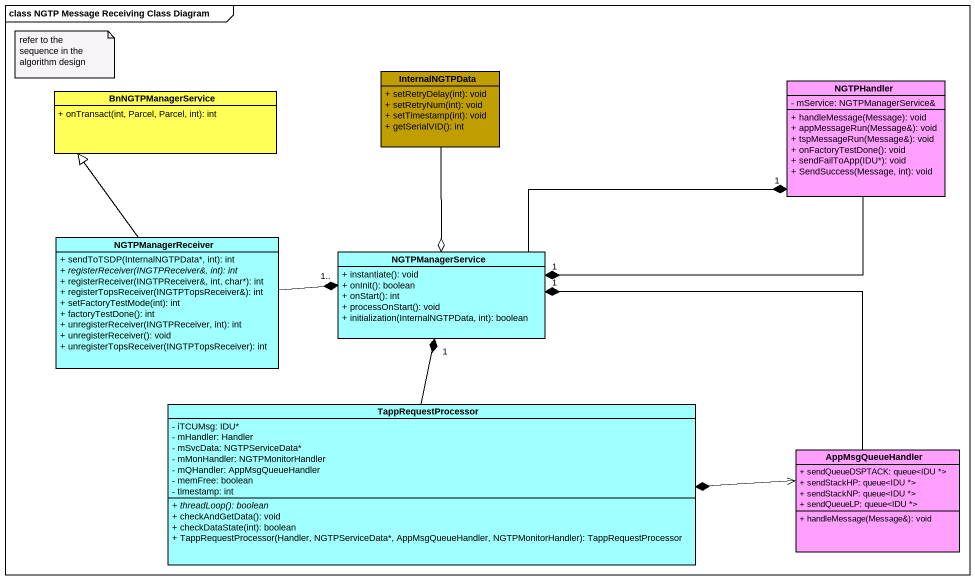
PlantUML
@startuml
mainframe class NGTP Message Receiving Class Diagram
hide circle
hide empty members
skinparam classAttributeIconSize 0
class BnNGTPManagerService #FFFF57 {
  + onTransact(int, Parcel, Parcel, int): int
}
class InternalNGTPData #C09D00 {
  + setRetryDelay(int): void
  + setRetryNum(int): void
  + setTimestamp(int): void
  + getSerialVID(): int
}
class NGTPHandler #FFA0FF {
  - mService: NGTPManagerService&
  + handleMessage(Message): void
  + appMessageRun(Message&): void
  + tspMessageRun(Message&): void
  + onFactoryTestDone(): void
  + sendFailToApp(IDU*): void
  + SendSuccess(Message, int): void
}
class NGTPManagerReceiver #A0FFFF {
  + sendToTSDP(InternalNGTPData*, int): int
  {abstract} + registerReceiver(INGTPReceiver&, int): int
  + registerReceiver(INGTPReceiver&, int, char*): int
  + registerTopsReceiver(INGTPTopsReceiver&): int
  + setFactoryTestMode(int): int
  + factoryTestDone(): int
  + unregisterReceiver(INGTPReceiver, int): int
  + unregisterReceiver(): void
  + unregisterTopsReceiver(INGTPTopsReceiver): int
}
class NGTPManagerService #A0FFFF {
  + instantiate(): void
  + onInit(): boolean
  + onStart(): int
  + processOnStart(): void
  + initialization(InternalNGTPData, int): boolean
}
class TappRequestProcessor #A0FFFF {
  - iTCUMsg: IDU*
  - mHandler: Handler
  - mSvcData: NGTPServiceData*
  - mMonHandler: NGTPMonitorHandler
  - mQHandler: AppMsgQueueHandler
  - memFree: boolean
  - timestamp: int
  {abstract} + threadLoop(): boolean
  + checkAndGetData(): void
  + checkDataState(int): boolean
  + TappRequestProcessor(Handler, NGTPServiceData*, AppMsgQueueHandler, NGTPMonitorHandler): TappRequestProcessor
}
class AppMsgQueueHandler #FFA0FF {
  + sendQueueDSPTACK: queue<IDU *>
  + sendStackHP: queue<IDU *>
  + sendStackNP: queue<IDU *>
  + sendQueueLP: queue<IDU *>
  + handleMessage(Message&): void
}
InternalNGTPData --o NGTPManagerService
NGTPHandler -left-* "1" NGTPManagerService
NGTPManagerReceiver -up-|> BnNGTPManagerService
NGTPManagerReceiver -right-* "1.." NGTPManagerService
NGTPManagerService -right-* "1" NGTPHandler
TappRequestProcessor -up-* "1" NGTPManagerService
AppMsgQueueHandler -left-* "1" NGTPManagerService
AppMsgQueueHandler <-left-* TappRequestProcessor
note as N1
  refer to the sequence in the algorithm design
end note
@enduml
